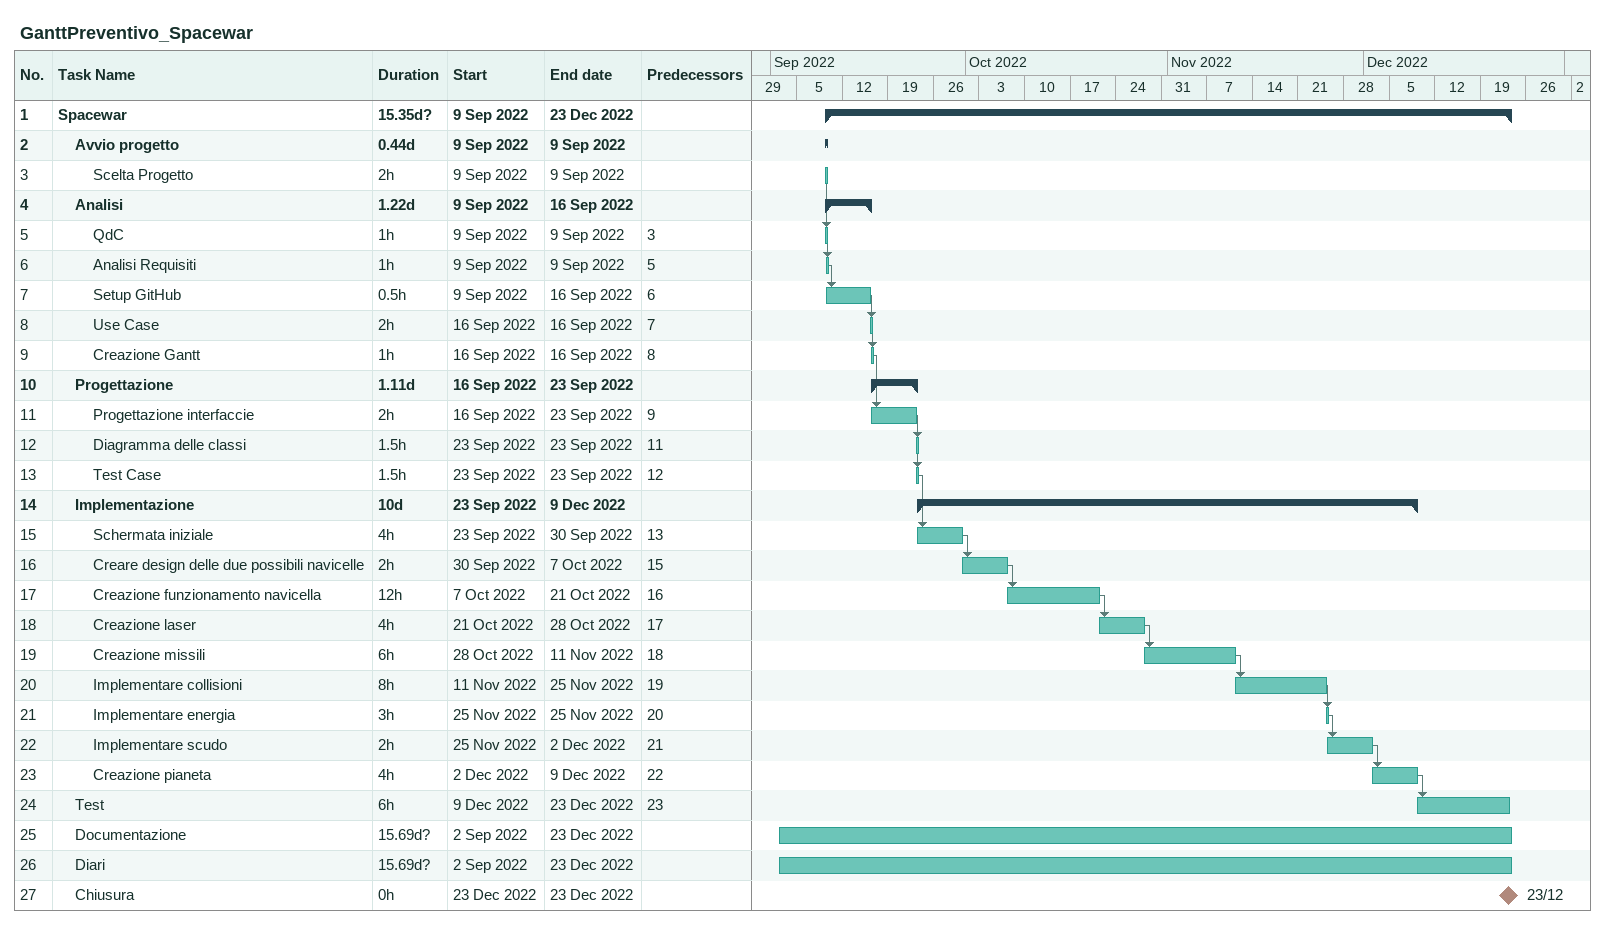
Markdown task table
GanttPreventivo_Spacewar

| ID | Level | Task | Duration | Start | Finish | Predecessors |
|---|---|---|---|---|---|---|
| 1 | 1 | **Spacewar** | 15.35d? | 2022-09-09 | 2022-12-23 |  |
| 2 | 2 | **Avvio progetto** | 0.44d | 2022-09-09 | 2022-09-09 |  |
| 3 | 3 | Scelta Progetto | 2h | 2022-09-09 | 2022-09-09 |  |
| 4 | 2 | **Analisi** | 1.22d | 2022-09-09 | 2022-09-16 |  |
| 5 | 3 | QdC | 1h | 2022-09-09 | 2022-09-09 | 3 |
| 6 | 3 | Analisi Requisiti | 1h | 2022-09-09 | 2022-09-09 | 5 |
| 7 | 3 | Setup GitHub | 0.5h | 2022-09-09 | 2022-09-16 | 6 |
| 8 | 3 | Use Case | 2h | 2022-09-16 | 2022-09-16 | 7 |
| 9 | 3 | Creazione Gantt | 1h | 2022-09-16 | 2022-09-16 | 8 |
| 10 | 2 | **Progettazione** | 1.11d | 2022-09-16 | 2022-09-23 |  |
| 11 | 3 | Progettazione interfaccie | 2h | 2022-09-16 | 2022-09-23 | 9 |
| 12 | 3 | Diagramma delle classi | 1.5h | 2022-09-23 | 2022-09-23 | 11 |
| 13 | 3 | Test Case | 1.5h | 2022-09-23 | 2022-09-23 | 12 |
| 14 | 2 | **Implementazione** | 10d | 2022-09-23 | 2022-12-09 |  |
| 15 | 3 | Schermata iniziale | 4h | 2022-09-23 | 2022-09-30 | 13 |
| 16 | 3 | Creare design delle due possibili navicelle | 2h | 2022-09-30 | 2022-10-07 | 15 |
| 17 | 3 | Creazione funzionamento navicella | 12h | 2022-10-07 | 2022-10-21 | 16 |
| 18 | 3 | Creazione laser | 4h | 2022-10-21 | 2022-10-28 | 17 |
| 19 | 3 | Creazione missili | 6h | 2022-10-28 | 2022-11-11 | 18 |
| 20 | 3 | Implementare collisioni | 8h | 2022-11-11 | 2022-11-25 | 19 |
| 21 | 3 | Implementare energia | 3h | 2022-11-25 | 2022-11-25 | 20 |
| 22 | 3 | Implementare scudo | 2h | 2022-11-25 | 2022-12-02 | 21 |
| 23 | 3 | Creazione pianeta | 4h | 2022-12-02 | 2022-12-09 | 22 |
| 24 | 2 | Test | 6h | 2022-12-09 | 2022-12-23 | 23 |
| 25 | 2 | Documentazione | 15.69d? | 2022-09-02 | 2022-12-23 |  |
| 26 | 2 | Diari | 15.69d? | 2022-09-02 | 2022-12-23 |  |
| 27 | 2 | Chiusura | 0h | 2022-12-23 | 2022-12-23 |  |
